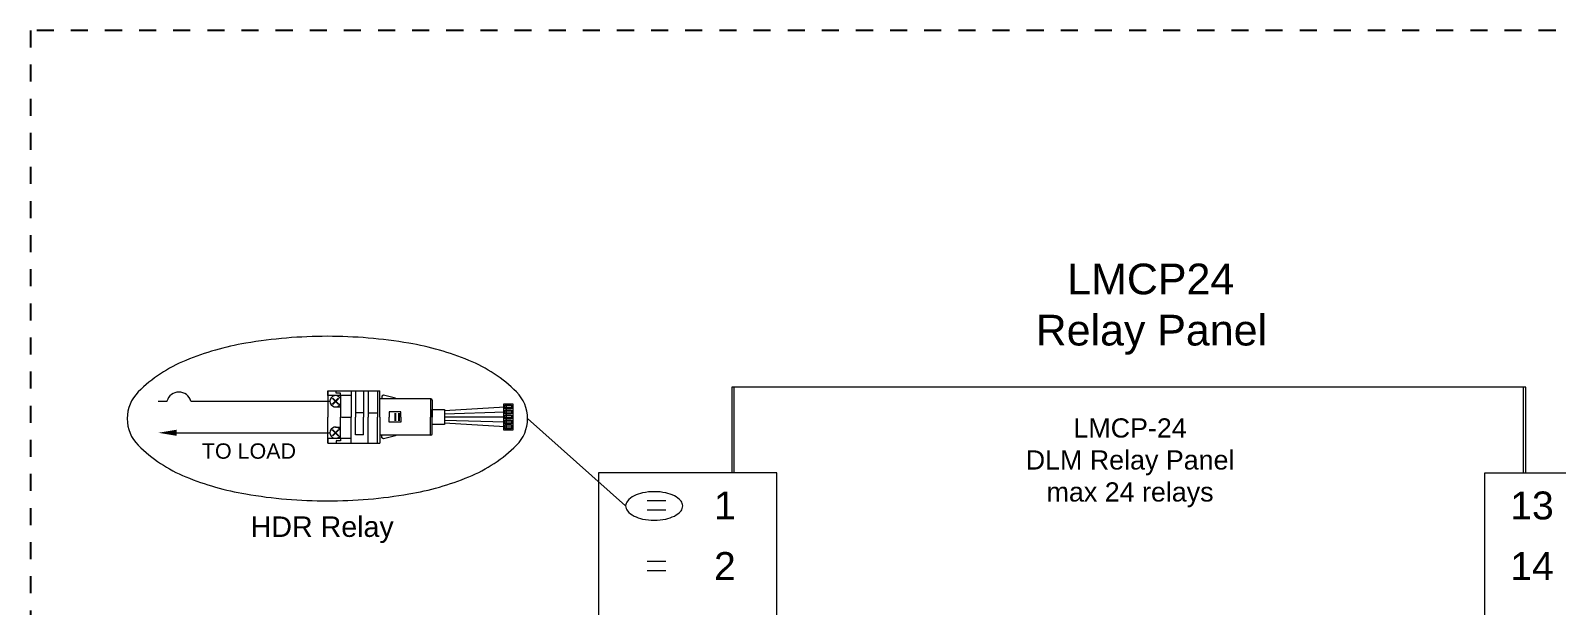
# Model space of a CAD drawing. Header units: inches. Extents: x -60 to 2005, y -577 to 104.
# Drawn here: x 501.39 to 523.74, y -37.2 to -28.77 of the extents above; entities that cross this region are included whole.
import ezdxf
from ezdxf.enums import TextEntityAlignment as Align

# ---------------------------------------------------------------- set-up
doc = ezdxf.new("R2010")
doc.units = ezdxf.units.IN
doc.header["$MEASUREMENT"] = 0
doc.linetypes.add('Demo', pattern=[0.5, 0.25, -0.25])
doc.layers.get('0').update_dxf_attribs({"lineweight": 5})
doc.layers.add('PANEL', color=7, linetype='Continuous', lineweight=0)
doc.layers.add('WS_DETAIL', color=7, linetype='Continuous', lineweight=5)
doc.layers.add('PS Borders', color=40, linetype='Demo', lineweight=5, plot=False)
doc.styles.add('ARIAL', font='arial.ttf')

# ---------------------------------------------------------------- blocks, each defined once
blk = doc.blocks.new('A$C72F87A13')
at = {"layer": 'WS_DETAIL'}
for p, q in [((1.654, 0.51), (1.654, 0.255)), ((1.654, 0.51), (1.883, 0.51)), ((1.654, 0.464), (1.654, 0.51)), ((1.883, 0.464), (1.654, 0.464)), ((1.738, 0.487), (1.738, 0.51)), ((1.779, 0.487), (1.738, 0.487)), ((1.779, 0.464), (1.779, 0.487)), ((1.779, 0.464), (1.779, 0.255)), ((1.883, 0.51), (2.164, 0.51)), ((1.883, 0.51), (1.883, 0.255)), ((1.927, 0.51), (1.927, 0.255)), ((2.005, 0.51), (2.005, 0.255)), ((2.049, 0.51), (2.049, 0.255)), ((2.139, 0.51), (2.139, 0.255)), ((2.164, 0.255), (2.164, 0.51)), ((2.2, 0.469), (2.183, 0.458)), ((2.183, 0.458), (2.183, 0.434)), ((2.315, 0.438), (2.2, 0.469)), ((0, 0.409), (0.086, 0.409)), ((0.317, 0.409), (1.676, 0.409)), ((1.731, 0.354), (1.779, 0.354)), ((2.662, 0.434), (2.164, 0.434)), ((2.37, 0.305), (2.255, 0.305)), ((2.255, 0.305), (2.255, 0.255)), ((2.315, 0.434), (2.315, 0.438)), ((2.37, 0.255), (2.37, 0.305)), ((2.662, 0.255), (2.662, 0.434)), ((2.674, 0.421), (2.674, 0.255)), ((3.385, 0.352), (2.794, 0.316)), ((2.794, 0.285), (3.385, 0.304)), ((3.385, 0.352), (3.45, 0.352)), ((3.385, 0.304), (3.45, 0.304)), ((3.397, 0.385), (3.397, 0.125)), ((1.654, 0), (1.654, 0.255)), ((1.731, 0.156), (1.779, 0.156)), ((1.779, 0.046), (1.779, 0.255)), ((1.788, 0.255), (1.883, 0.255)), ((1.883, 0), (1.883, 0.255)), ((2.005, 0.297), (1.927, 0.297)), ((1.927, 0.082), (1.927, 0.255)), ((2.005, 0.082), (2.005, 0.255)), ((2.049, 0.297), (2.139, 0.297)), ((2.049, 0), (2.049, 0.255)), ((2.139, 0), (2.139, 0.255)), ((2.164, 0.255), (2.164, 0)), ((2.255, 0.205), (2.255, 0.255)), ((2.37, 0.205), (2.255, 0.205)), ((2.37, 0.255), (2.37, 0.205)), ((2.656, 0.255), (2.656, 0.077)), ((2.656, 0.255), (2.662, 0.255)), ((2.674, 0.089), (2.674, 0.255)), ((3.385, 0.255), (2.794, 0.255)), ((2.794, 0.225), (3.385, 0.207)), ((3.385, 0.158), (2.794, 0.195)), ((3.385, 0.255), (3.45, 0.255)), ((3.385, 0.207), (3.45, 0.207)), ((3.385, 0.158), (3.45, 0.158)), ((0.18, 0.101), (1.676, 0.101)), ((1.654, 0.046), (1.654, 0)), ((1.883, 0.046), (1.654, 0.046)), ((1.779, 0.023), (1.738, 0.023)), ((1.738, 0.023), (1.738, 0)), ((1.779, 0.046), (1.779, 0.023)), ((2.005, 0.082), (1.927, 0.082)), ((2.662, 0.077), (2.164, 0.077)), ((2.183, 0.052), (2.183, 0.077)), ((2.2, 0.041), (2.183, 0.052)), ((2.315, 0.072), (2.2, 0.041)), ((2.315, 0.077), (2.315, 0.072)), ((1.654, 0), (1.883, 0)), ((1.883, 0), (2.164, 0))]:
    blk.add_line(p, q, dxfattribs=at)
for points, const_width in [([(1.762, 0.378), (1.7, 0.44)], 0.0166), ([(1.7, 0.378), (1.762, 0.44)], 0.0166), ([(2.315, 0.294), (2.315, 0.255)], 0.0204), ([(2.35, 0.294), (2.35, 0.255)], 0.0204), ([(2.315, 0.216), (2.315, 0.255)], 0.0204), ([(2.35, 0.216), (2.35, 0.255)], 0.0204), ([(1.762, 0.132), (1.7, 0.07)], 0.0166), ([(1.7, 0.132), (1.762, 0.07)], 0.0166)]:
    blk.add_lwpolyline(points, dxfattribs=dict(at, const_width=const_width))
for points in [[(2.794, 0.327), (2.794, 0.183), (2.674, 0.183), (2.674, 0.327)], [(3.463, 0.385), (3.463, 0.125), (3.373, 0.125), (3.373, 0.385)], [(3.45, 0.37), (3.45, 0.334), (3.385, 0.334), (3.385, 0.37)], [(3.45, 0.322), (3.45, 0.285), (3.385, 0.285), (3.385, 0.322)], [(3.45, 0.273), (3.45, 0.237), (3.385, 0.237), (3.385, 0.273)], [(3.45, 0.225), (3.45, 0.188), (3.385, 0.188), (3.385, 0.225)], [(3.45, 0.177), (3.45, 0.14), (3.385, 0.14), (3.385, 0.177)]]:
    blk.add_lwpolyline(points, close=True, dxfattribs=at)
at = {"layer": 'WS_DETAIL', "linetype": 'Continuous'}
blk.add_arc((0.201, 0.379), 0.12, 14.63, 165.37, dxfattribs=at)
at = {"layer": 'WS_DETAIL'}
for centre, radius, start, end in [((1.731, 0.409), 0.0551, 28.9371, 331.0629), ((2.662, 0.421), 0.0122, 0, 90), ((1.731, 0.101), 0.0551, 28.9371, 331.0629), ((2.662, 0.089), 0.0122, 270, 0)]:
    blk.add_arc(centre, radius, start, end, dxfattribs=at)
blk.add_solid([(0.18, 0.071), (0.18, 0.131), (0, 0.101)], dxfattribs=at)
blk = doc.blocks.new('LMCP-24_TW')
at = {"layer": 'PANEL', "linetype": 'Continuous'}
for p, q in [((46.39, 175.73), (-46.39, 175.73)), ((-46.39, 175.73), (-46.39, 165.66)), ((46.39, 165.66), (46.39, 175.73))]:
    blk.add_line(p, q, dxfattribs=at)
at = {"layer": 'PANEL'}
for p, q in [((-54.37, 162.39), (-56.56, 162.39)), ((-54.37, 161.3), (-56.56, 161.3)), ((-54.37, 155.29), (-56.56, 155.29)), ((-54.37, 154.2), (-56.56, 154.2))]:
    blk.add_line(p, q, dxfattribs=at)
at = {"layer": 'PANEL', "linetype": 'Continuous'}
for points in [[(-62.27, 79.44), (-41.36, 79.44), (-41.36, 165.66), (-62.27, 165.66)], [(62.5, 79.44), (41.59, 79.44), (41.59, 165.66), (62.5, 165.66)]]:
    blk.add_lwpolyline(points, close=True, dxfattribs=at)
at = {"insert": (0.03, 172.06), "char_height": 2.25, "width": 40.9705, "attachment_point": 2, "style": 'ARIAL'}
blk.add_mtext('LMCP-24\\PDLM Relay Panel^Jmax 24 relays', dxfattribs=at)
at = {"layer": 'PANEL', "style": 'ARIAL'}
for s, height, p in [('1', 3.27, (-47.45, 160.21)), ('13', 3.274, (47.13, 160.21)), ('2', 3.27, (-47.45, 153.11)), ('14', 3.274, (47.13, 153.11))]:
    blk.add_text(s, height=height, dxfattribs=at).set_placement(p, align=Align.CENTER)

msp = doc.modelspace()

# ---------------------------------------------------------------- linework, layer by layer
at = {"layer": 'PANEL', "linetype": 'Continuous'}
for p, q in [((523.262, -33.994), (511.665, -33.994)), ((511.665, -33.994), (511.665, -35.252)), ((523.262, -35.252), (523.262, -33.994))]:
    msp.add_line(p, q, dxfattribs=at)
at = {"layer": 'PS Borders', "lineweight": -3}
msp.add_lwpolyline([(501.392, -69.296), (554.733, -69.296), (554.733, -28.767), (501.392, -28.767)], close=True, dxfattribs=at)
at = {"layer": 'WS_DETAIL', "linetype": 'Continuous'}
msp.add_line((510.11, -35.736), (508.673, -34.456), dxfattribs=at)
for points in [[(505.741, -33.25, 0.042219), (504.546, -33.351, 0.055431), (503.667, -33.603, 0.098235), (502.97, -34.065, 0.199807), (502.808, -34.456, 0.199807), (502.97, -34.847, 0.098235), (503.667, -35.309, 0.055431), (504.546, -35.561, 0.042219), (505.741, -35.662, 0.042219), (506.935, -35.561, 0.055431), (507.814, -35.309, 0.098235), (508.511, -34.847, 0.199807), (508.673, -34.456, 0.199807), (508.511, -34.065, 0.098235), (507.814, -33.603, 0.055431), (506.935, -33.351, 0.042219)], [(510.528, -35.527, 0.051099), (510.359, -35.545, 0.064948), (510.233, -35.589, 0.104203), (510.136, -35.665, 0.174705), (510.11, -35.736, 0.174705), (510.136, -35.807, 0.104203), (510.233, -35.884, 0.064948), (510.359, -35.928, 0.051099), (510.528, -35.945, 0.051099), (510.697, -35.928, 0.064948), (510.824, -35.884, 0.104203), (510.921, -35.807, 0.174705), (510.946, -35.736, 0.174705), (510.921, -35.665, 0.104203), (510.824, -35.589, 0.064948), (510.697, -35.545, 0.051099)]]:
    msp.add_lwpolyline(points, format="xyb", close=True, dxfattribs=at)

# ---------------------------------------------------------------- block references
at = {"lineweight": -3, "xscale": 0.125, "yscale": 0.125, "zscale": 0.125}
msp.add_blockref('LMCP-24_TW', (517.495, -55.96), dxfattribs=at)
at = {"layer": 'WS_DETAIL', "linetype": 'Continuous', "xscale": 1.5, "yscale": 1.5, "zscale": 1.5}
msp.add_blockref('A$C72F87A13', (503.264, -34.815), dxfattribs=at)

# ---------------------------------------------------------------- texts
at = {"layer": 'WS_DETAIL', "linetype": 'Continuous', "style": 'ARIAL'}
msp.add_text('TO LOAD', height=0.225, dxfattribs=at).set_placement((503.902, -35.044))
msp.add_text('HDR Relay', height=0.3, dxfattribs=at).set_placement((505.665, -36.19), align=Align.CENTER)
at = {"layer": 'WS_DETAIL', "lineweight": -3, "insert": (516.069, -32.184), "char_height": 0.45, "width": 3.38973, "attachment_point": 1, "style": 'ARIAL'}
msp.add_mtext('\\pi0.51016;LMCP24 \\P\\pi0.046811;Relay Panel', dxfattribs=at)

doc.saveas('drawing.dxf')
